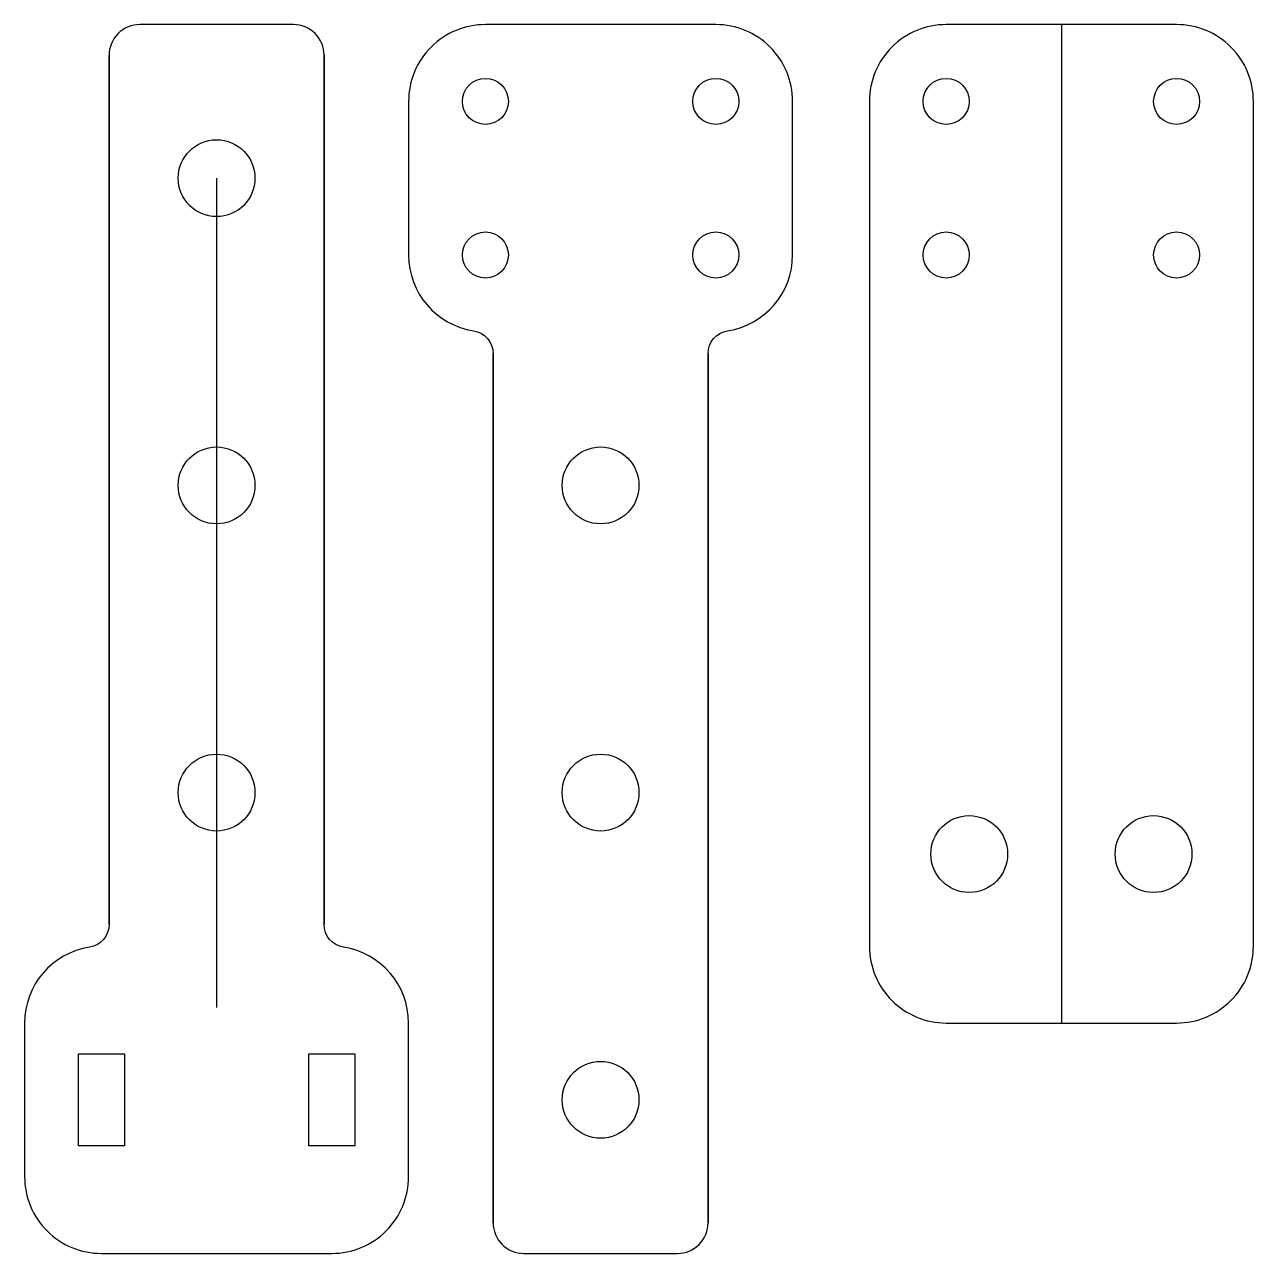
# Model space of a CAD drawing. Header units: millimetres. Extents: x -30 to 50, y -65 to 15.
import ezdxf

# ---------------------------------------------------------------- set-up
doc = ezdxf.new("R2010")
doc.units = ezdxf.units.MM
doc.layers.get('0').update_dxf_attribs({"linetype": 'CONTINUOUS'})

msp = doc.modelspace()

# ---------------------------------------------------------------- linework, layer by layer
for p, q in [((37.5, 15), (37.5, -50)), ((-24.5, -43.577), (-24.5, 13)), ((-10.5, 13), (-10.5, -43.577)), ((-17.5, 5), (-17.5, -49)), ((0.5, -63), (0.5, -6.423)), ((14.5, -6.423), (14.5, -63))]:
    msp.add_line(p, q)
for points in [[(-25, -65), (-10, -65, 0.414214), (-5, -60), (-5, -50, 0.369664), (-9.231, -45.06, -0.369664), (-10.5, -43.577), (-10.5, 13, 0.414214), (-12.5, 15), (-22.5, 15, 0.414214), (-24.5, 13), (-24.5, -43.577, -0.369664), (-25.769, -45.06, 0.369664), (-30, -50), (-30, -60, 0.414214)], [(-5, 10), (-5, 0, 0.369664), (-0.769, -4.94, -0.369664), (0.5, -6.423), (0.5, -63, 0.414214), (2.5, -65), (12.5, -65, 0.414214), (14.5, -63), (14.5, -6.423, -0.369664), (15.769, -4.94, 0.369664), (20, 0), (20, 10, 0.414214), (15, 15), (0, 15, 0.414214)], [(50, -45), (50, 10, 0.414214), (45, 15), (30, 15, 0.414214), (25, 10), (25, -45, 0.414214), (30, -50), (45, -50, 0.414214)]]:
    msp.add_lwpolyline(points, format="xyb", close=True)
for points in [[(-23.5, -52), (-23.5, -58), (-26.5, -58), (-26.5, -52)], [(-8.5, -52), (-8.5, -58), (-11.5, -58), (-11.5, -52)]]:
    msp.add_lwpolyline(points, close=True)
for centre, radius in [((0, 10), 1.5), ((15, 10), 1.5), ((30, 10), 1.5), ((45, 10), 1.5), ((-17.5, 5), 2.5), ((0, 0), 1.5), ((15, 0), 1.5), ((30, 0), 1.5), ((45, 0), 1.5), ((-17.5, -15), 2.5), ((7.5, -15), 2.5), ((-17.5, -35), 2.5), ((7.5, -35), 2.5), ((31.5, -39), 2.5), ((43.5, -39), 2.5), ((7.5, -55), 2.5)]:
    msp.add_circle(centre, radius)

doc.saveas('drawing.dxf')
